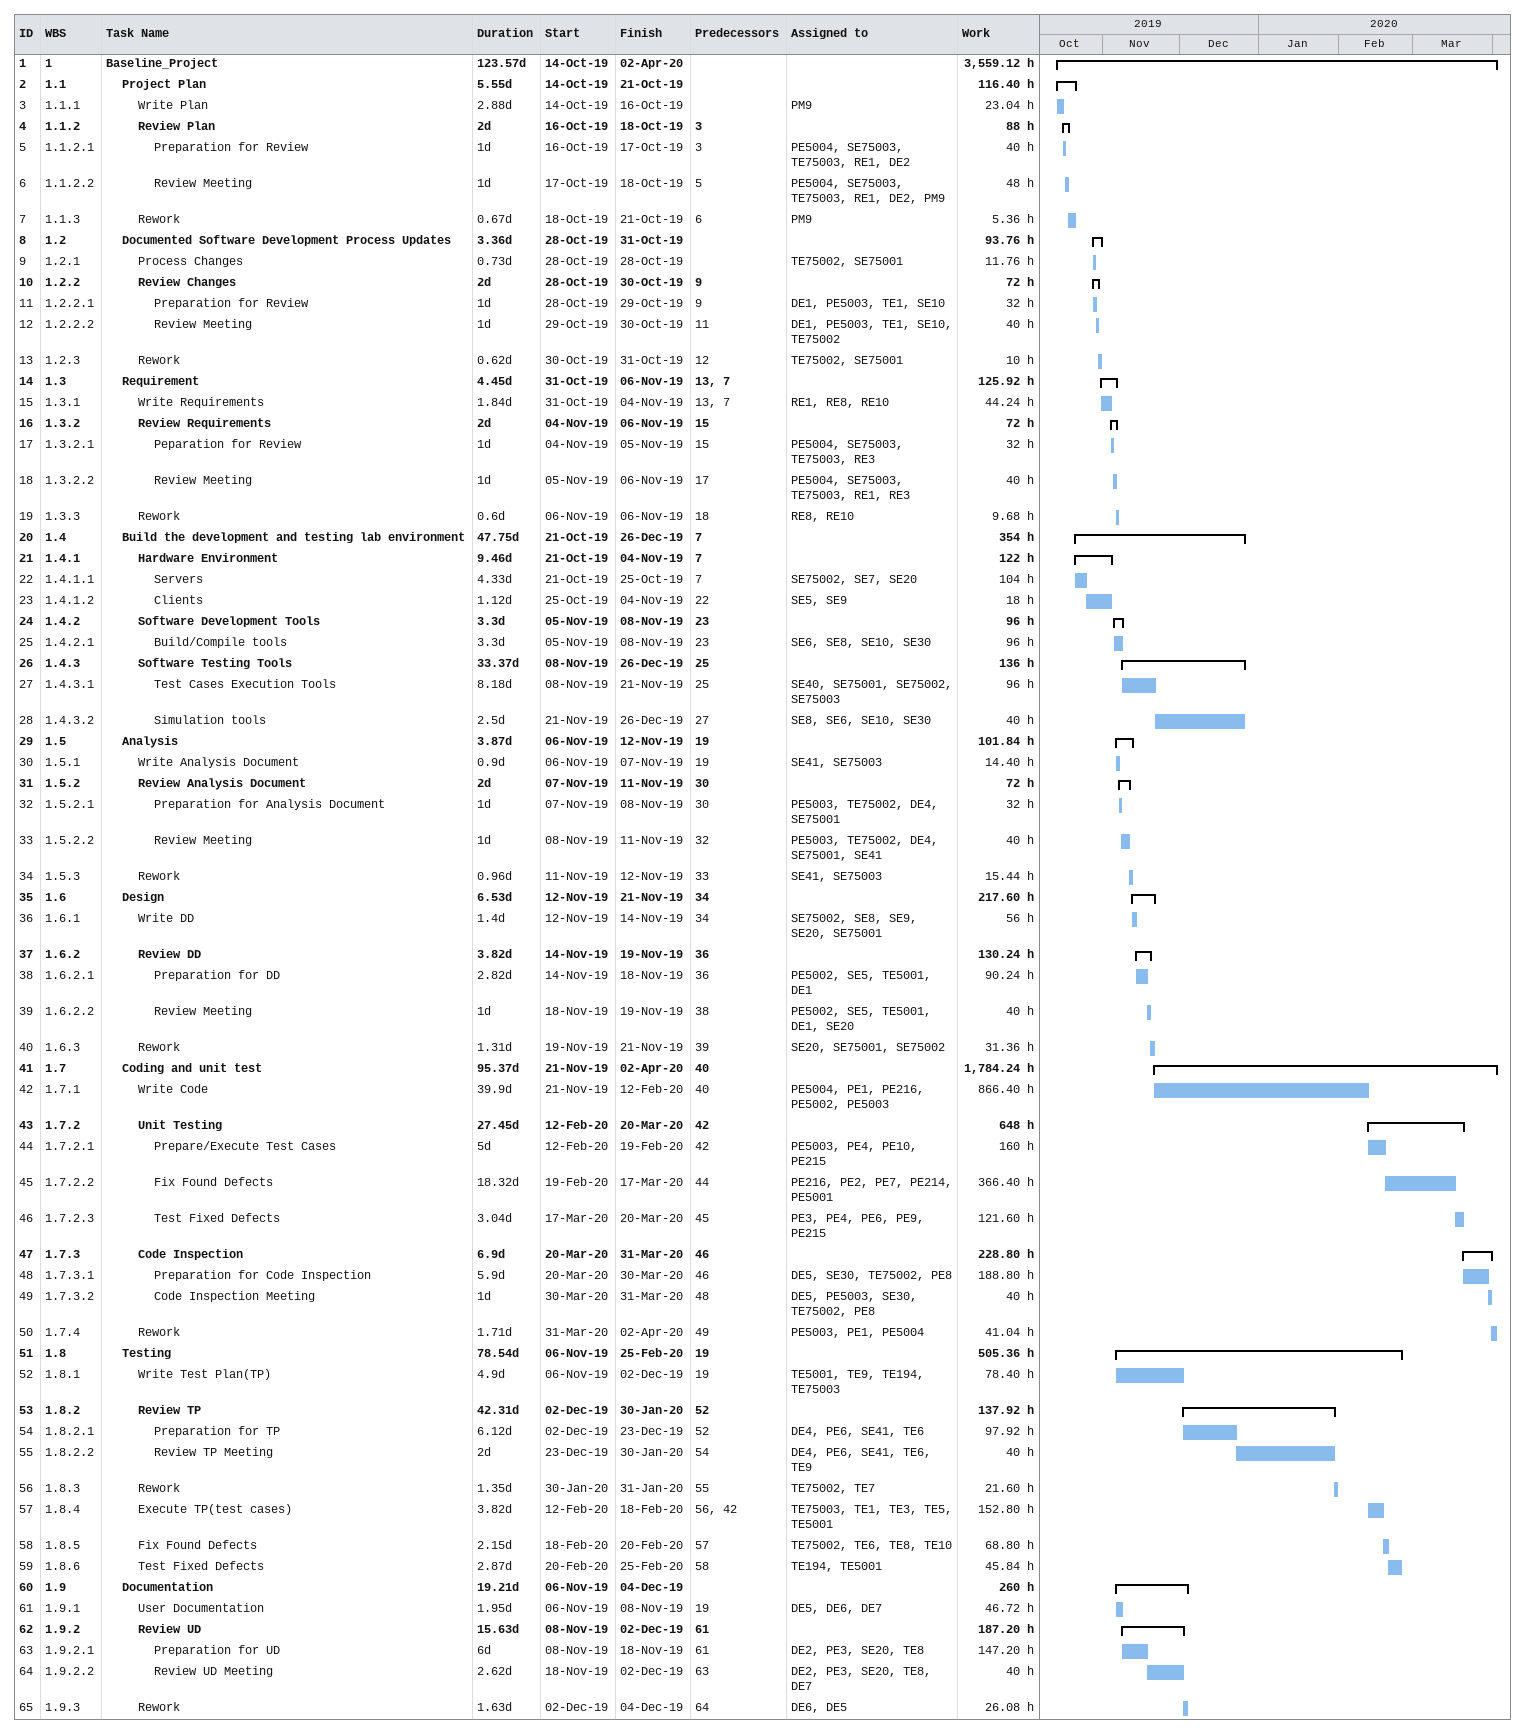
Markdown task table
| ID | WBS | Task | Duration | Start | Finish | Predecessors | Resources | Work (h) |
|---|---|---|---|---|---|---|---|---|
| 1 | 1 | **Baseline_Project** | 123.57d | 2019-10-14 | 2020-04-02 |  |  | 3559.12 |
| 2 | 1.1 | **Project Plan** | 5.55d | 2019-10-14 | 2019-10-21 |  |  | 116.40 |
| 3 | 1.1.1 | Write Plan | 2.88d | 2019-10-14 | 2019-10-16 |  | PM9 | 23.04 |
| 4 | 1.1.2 | **Review Plan** | 2d | 2019-10-16 | 2019-10-18 | 3 |  | 88 |
| 5 | 1.1.2.1 | Preparation for Review | 1d | 2019-10-16 | 2019-10-17 | 3 | PE5004, SE75003, TE75003, RE1, DE2 | 40 |
| 6 | 1.1.2.2 | Review Meeting | 1d | 2019-10-17 | 2019-10-18 | 5 | PE5004, SE75003, TE75003, RE1, DE2, PM9 | 48 |
| 7 | 1.1.3 | Rework | 0.67d | 2019-10-18 | 2019-10-21 | 6 | PM9 | 5.36 |
| 8 | 1.2 | **Documented Software Development Process Updates** | 3.36d | 2019-10-28 | 2019-10-31 |  |  | 93.76 |
| 9 | 1.2.1 | Process Changes | 0.73d | 2019-10-28 | 2019-10-28 |  | TE75002, SE75001 | 11.76 |
| 10 | 1.2.2 | **Review Changes** | 2d | 2019-10-28 | 2019-10-30 | 9 |  | 72 |
| 11 | 1.2.2.1 | Preparation for Review | 1d | 2019-10-28 | 2019-10-29 | 9 | DE1, PE5003, TE1, SE10 | 32 |
| 12 | 1.2.2.2 | Review Meeting | 1d | 2019-10-29 | 2019-10-30 | 11 | DE1, PE5003, TE1, SE10, TE75002 | 40 |
| 13 | 1.2.3 | Rework | 0.62d | 2019-10-30 | 2019-10-31 | 12 | TE75002, SE75001 | 10 |
| 14 | 1.3 | **Requirement** | 4.45d | 2019-10-31 | 2019-11-06 | 13, 7 |  | 125.92 |
| 15 | 1.3.1 | Write Requirements | 1.84d | 2019-10-31 | 2019-11-04 | 13, 7 | RE1, RE8, RE10 | 44.24 |
| 16 | 1.3.2 | **Review Requirements** | 2d | 2019-11-04 | 2019-11-06 | 15 |  | 72 |
| 17 | 1.3.2.1 | Peparation for Review | 1d | 2019-11-04 | 2019-11-05 | 15 | PE5004, SE75003, TE75003, RE3 | 32 |
| 18 | 1.3.2.2 | Review Meeting | 1d | 2019-11-05 | 2019-11-06 | 17 | PE5004, SE75003, TE75003, RE1, RE3 | 40 |
| 19 | 1.3.3 | Rework | 0.6d | 2019-11-06 | 2019-11-06 | 18 | RE8, RE10 | 9.68 |
| 20 | 1.4 | **Build the development and testing lab environment** | 47.75d | 2019-10-21 | 2019-12-26 | 7 |  | 354 |
| 21 | 1.4.1 | **Hardware Environment** | 9.46d | 2019-10-21 | 2019-11-04 | 7 |  | 122 |
| 22 | 1.4.1.1 | Servers | 4.33d | 2019-10-21 | 2019-10-25 | 7 | SE75002, SE7, SE20 | 104 |
| 23 | 1.4.1.2 | Clients | 1.12d | 2019-10-25 | 2019-11-04 | 22 | SE5, SE9 | 18 |
| 24 | 1.4.2 | **Software Development Tools** | 3.3d | 2019-11-05 | 2019-11-08 | 23 |  | 96 |
| 25 | 1.4.2.1 | Build/Compile tools | 3.3d | 2019-11-05 | 2019-11-08 | 23 | SE6, SE8, SE10, SE30 | 96 |
| 26 | 1.4.3 | **Software Testing Tools** | 33.37d | 2019-11-08 | 2019-12-26 | 25 |  | 136 |
| 27 | 1.4.3.1 | Test Cases Execution Tools | 8.18d | 2019-11-08 | 2019-11-21 | 25 | SE40, SE75001, SE75002, SE75003 | 96 |
| 28 | 1.4.3.2 | Simulation tools | 2.5d | 2019-11-21 | 2019-12-26 | 27 | SE8, SE6, SE10, SE30 | 40 |
| 29 | 1.5 | **Analysis** | 3.87d | 2019-11-06 | 2019-11-12 | 19 |  | 101.84 |
| 30 | 1.5.1 | Write Analysis Document | 0.9d | 2019-11-06 | 2019-11-07 | 19 | SE41, SE75003 | 14.40 |
| 31 | 1.5.2 | **Review Analysis Document** | 2d | 2019-11-07 | 2019-11-11 | 30 |  | 72 |
| 32 | 1.5.2.1 | Preparation for Analysis Document | 1d | 2019-11-07 | 2019-11-08 | 30 | PE5003, TE75002, DE4, SE75001 | 32 |
| 33 | 1.5.2.2 | Review Meeting | 1d | 2019-11-08 | 2019-11-11 | 32 | PE5003, TE75002, DE4, SE75001, SE41 | 40 |
| 34 | 1.5.3 | Rework | 0.96d | 2019-11-11 | 2019-11-12 | 33 | SE41, SE75003 | 15.44 |
| 35 | 1.6 | **Design** | 6.53d | 2019-11-12 | 2019-11-21 | 34 |  | 217.60 |
| 36 | 1.6.1 | Write DD | 1.4d | 2019-11-12 | 2019-11-14 | 34 | SE75002, SE8, SE9, SE20, SE75001 | 56 |
| 37 | 1.6.2 | **Review DD** | 3.82d | 2019-11-14 | 2019-11-19 | 36 |  | 130.24 |
| 38 | 1.6.2.1 | Preparation for DD | 2.82d | 2019-11-14 | 2019-11-18 | 36 | PE5002, SE5, TE5001, DE1 | 90.24 |
| 39 | 1.6.2.2 | Review Meeting | 1d | 2019-11-18 | 2019-11-19 | 38 | PE5002, SE5, TE5001, DE1, SE20 | 40 |
| 40 | 1.6.3 | Rework | 1.31d | 2019-11-19 | 2019-11-21 | 39 | SE20, SE75001, SE75002 | 31.36 |
| 41 | 1.7 | **Coding and unit test** | 95.37d | 2019-11-21 | 2020-04-02 | 40 |  | 1784.24 |
| 42 | 1.7.1 | Write Code | 39.9d | 2019-11-21 | 2020-02-12 | 40 | PE5004, PE1, PE216, PE5002, PE5003 | 866.40 |
| 43 | 1.7.2 | **Unit Testing** | 27.45d | 2020-02-12 | 2020-03-20 | 42 |  | 648 |
| 44 | 1.7.2.1 | Prepare/Execute Test Cases | 5d | 2020-02-12 | 2020-02-19 | 42 | PE5003, PE4, PE10, PE215 | 160 |
| 45 | 1.7.2.2 | Fix Found Defects | 18.32d | 2020-02-19 | 2020-03-17 | 44 | PE216, PE2, PE7, PE214, PE5001 | 366.40 |
| 46 | 1.7.2.3 | Test Fixed Defects | 3.04d | 2020-03-17 | 2020-03-20 | 45 | PE3, PE4, PE6, PE9, PE215 | 121.60 |
| 47 | 1.7.3 | **Code Inspection** | 6.9d | 2020-03-20 | 2020-03-31 | 46 |  | 228.80 |
| 48 | 1.7.3.1 | Preparation for Code Inspection | 5.9d | 2020-03-20 | 2020-03-30 | 46 | DE5, SE30, TE75002, PE8 | 188.80 |
| 49 | 1.7.3.2 | Code Inspection Meeting | 1d | 2020-03-30 | 2020-03-31 | 48 | DE5, PE5003, SE30, TE75002, PE8 | 40 |
| 50 | 1.7.4 | Rework | 1.71d | 2020-03-31 | 2020-04-02 | 49 | PE5003, PE1, PE5004 | 41.04 |
| 51 | 1.8 | **Testing** | 78.54d | 2019-11-06 | 2020-02-25 | 19 |  | 505.36 |
| 52 | 1.8.1 | Write Test Plan(TP) | 4.9d | 2019-11-06 | 2019-12-02 | 19 | TE5001, TE9, TE194, TE75003 | 78.40 |
| 53 | 1.8.2 | **Review TP** | 42.31d | 2019-12-02 | 2020-01-30 | 52 |  | 137.92 |
| 54 | 1.8.2.1 | Preparation for TP | 6.12d | 2019-12-02 | 2019-12-23 | 52 | DE4, PE6, SE41, TE6 | 97.92 |
| 55 | 1.8.2.2 | Review TP Meeting | 2d | 2019-12-23 | 2020-01-30 | 54 | DE4, PE6, SE41, TE6, TE9 | 40 |
| 56 | 1.8.3 | Rework | 1.35d | 2020-01-30 | 2020-01-31 | 55 | TE75002, TE7 | 21.60 |
| 57 | 1.8.4 | Execute TP(test cases) | 3.82d | 2020-02-12 | 2020-02-18 | 56, 42 | TE75003, TE1, TE3, TE5, TE5001 | 152.80 |
| 58 | 1.8.5 | Fix Found Defects | 2.15d | 2020-02-18 | 2020-02-20 | 57 | TE75002, TE6, TE8, TE10 | 68.80 |
| 59 | 1.8.6 | Test Fixed Defects | 2.87d | 2020-02-20 | 2020-02-25 | 58 | TE194, TE5001 | 45.84 |
| 60 | 1.9 | **Documentation** | 19.21d | 2019-11-06 | 2019-12-04 |  |  | 260 |
| 61 | 1.9.1 | User Documentation | 1.95d | 2019-11-06 | 2019-11-08 | 19 | DE5, DE6, DE7 | 46.72 |
| 62 | 1.9.2 | **Review UD** | 15.63d | 2019-11-08 | 2019-12-02 | 61 |  | 187.20 |
| 63 | 1.9.2.1 | Preparation for UD | 6d | 2019-11-08 | 2019-11-18 | 61 | DE2, PE3, SE20, TE8 | 147.20 |
| 64 | 1.9.2.2 | Review UD Meeting | 2.62d | 2019-11-18 | 2019-12-02 | 63 | DE2, PE3, SE20, TE8, DE7 | 40 |
| 65 | 1.9.3 | Rework | 1.63d | 2019-12-02 | 2019-12-04 | 64 | DE6, DE5 | 26.08 |
